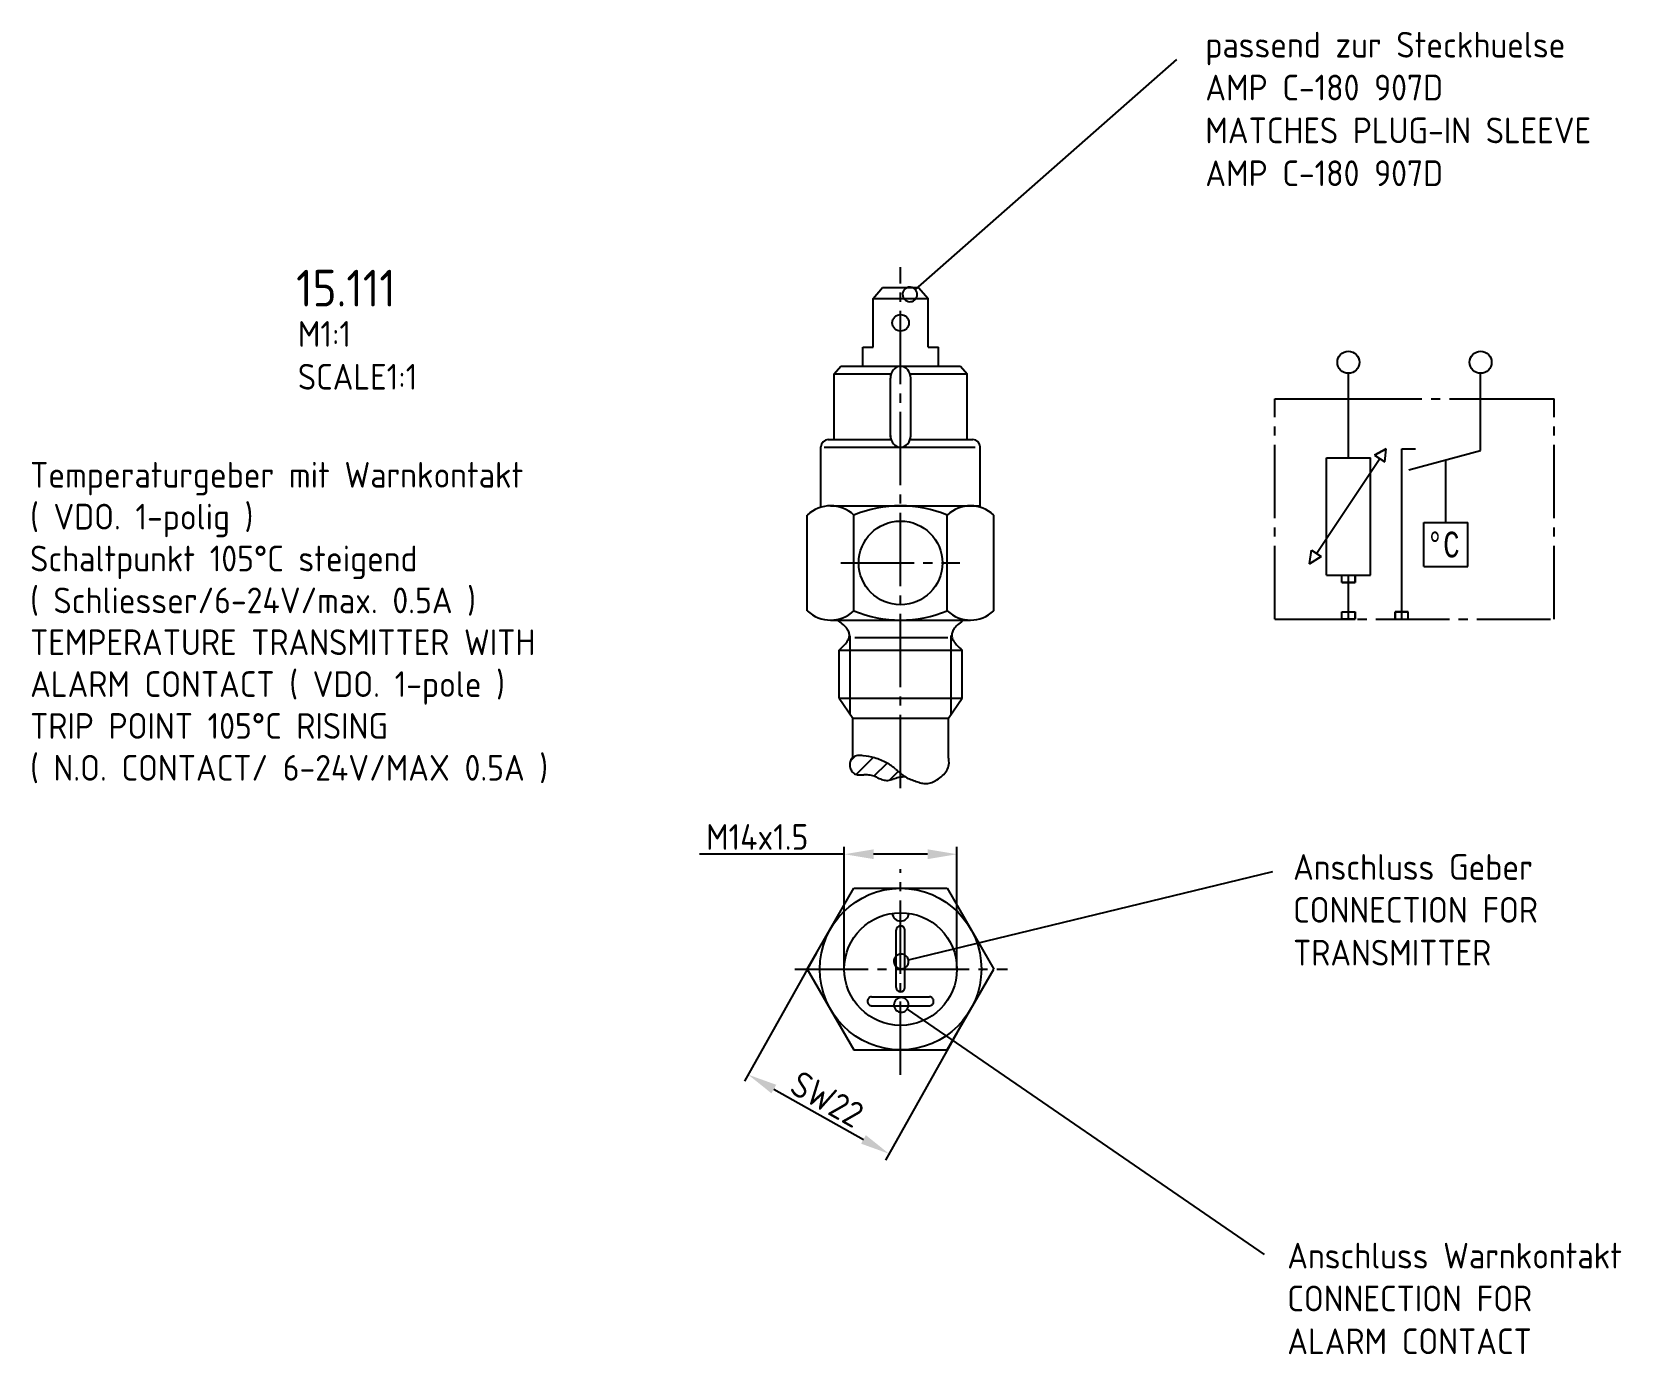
# Model space of a CAD drawing. Extents: x 138 to 6334, y 107 to 3959.
# Drawn here: x 6090.1 to 6306.5, y 1522.8 to 1702.9 of the extents above; entities that cross this region are included whole.
import ezdxf

# ---------------------------------------------------------------- set-up
doc = ezdxf.new("R2010")
doc.units = 0
doc.linetypes.add('GEN7', pattern=[13.75, 10, -1.25, 1.25, -1.25])
doc.layers.get('0').update_dxf_attribs({"linetype": 'CONTINUOUS'})
doc.layers.get('DEFPOINTS').update_dxf_attribs({"linetype": 'CONTINUOUS'})
for name, color, linetype in [('06_020-7', 4, 'GEN7'), ('15_108-6', 2, 'CONTINUOUS'), ('15_108-7', 4, 'GEN7'), ('15_111-0', 7, 'CONTINUOUS'), ('15_111-4', 3, 'CONTINUOUS'), ('15_111-8', 1, 'CONTINUOUS'), ('5', 3, 'CONTINUOUS'), ('6', 2, 'CONTINUOUS'), ('RASTER-6', 2, 'CONTINUOUS'), ('WV-0', 7, 'CONTINUOUS')]:
    doc.layers.add(name, color=color, linetype=linetype)
doc.styles.add('MONOTXT', font='monotxt')
doc.styles.get("Standard").update_dxf_attribs({"font": 'geniso.shx'})
doc.dimstyles.new('GEN-ISO', dxfattribs={"dimscale": 5, "dimtxt": 3.5, "dimasz": 4, "dimexe": 1, "dimexo": 0, "dimgap": 0.6, "dimtad": 1, "dimtxsty": 'STANDARD', "dimcen": 0, "dimclrd": 256, "dimclre": 256, "dimclrt": 2, "dimazin": 3, "dimtp": 0.1, "dimtm": 0.1, "dimtfac": 0.71, "dimtdec": 3, "dimtmove": 0, "dimatfit": 3, "dimtzin": 0})

# ---------------------------------------------------------------- blocks, each defined once
blk = doc.blocks.new('*D67')
at = {"linetype": 'BYBLOCK'}
for p, q in [((6200.712099, 1590.868983), (6181.017124, 1590.868983)), ((6200.712099, 1575.2313), (6200.712099, 1591.868983)), ((6212.056099, 1590.868983), (6204.712099, 1590.868983)), ((6216.056099, 1575.2313), (6216.056099, 1591.868983))]:
    blk.add_line(p, q, dxfattribs=at)
for points in [[(6204.712099, 1591.535649), (6204.712099, 1590.202316), (6200.712099, 1590.868983)], [(6212.056099, 1591.535649), (6212.056099, 1590.202316), (6216.056099, 1590.868983)]]:
    blk.add_solid(points, dxfattribs=at)
at = {"layer": 'DEFPOINTS', "color": 0, "linetype": 'BYBLOCK'}
for p in [(6200.712099, 1590.868983), (6200.712099, 1575.2313), (6216.056099, 1575.2313)]:
    blk.add_point(p, dxfattribs=at)
at = {"color": 2, "linetype": 'BYBLOCK', "insert": (6188.864612, 1593.218983), "char_height": 3.5, "attachment_point": 5}
blk.add_mtext('M14x1.5', dxfattribs=at)
blk = doc.blocks.new('*D68')
at = {"linetype": 'BYBLOCK'}
for p, q in [((6196.954349, 1577.434851), (6187.14758, 1559.976084)), ((6216.136398, 1566.660096), (6206.329628, 1549.201329)), ((6191.124796, 1558.889001), (6203.331888, 1552.032151))]:
    blk.add_line(p, q, dxfattribs=at)
for points in [[(6191.451288, 1559.470247), (6190.798304, 1558.307755), (6187.637318, 1560.847954)], [(6203.65838, 1552.613398), (6203.005396, 1551.450905), (6206.819366, 1550.073199)]]:
    blk.add_solid(points, dxfattribs=at)
at = {"layer": 'DEFPOINTS', "color": 0, "linetype": 'BYBLOCK'}
for p in [(6196.954349, 1577.434851), (6216.136398, 1566.660096), (6206.819366, 1550.073199)]:
    blk.add_point(p, dxfattribs=at)
at = {"color": 2, "linetype": 'BYBLOCK', "insert": (6198.379395, 1557.50977), "char_height": 3.5, "attachment_point": 5, "rotation": 330.67664721}
blk.add_mtext('SW22', dxfattribs=at)
blk = doc.blocks.new('*X113')
at = {"color": 0, "linetype": 'CONTINUOUS'}
for p, q in [((6201.545576, 1603.583731), (6202.194964, 1604.23312)), ((6202.350241, 1601.736745), (6204.644669, 1604.031174)), ((6204.753312, 1601.488166), (6206.54243, 1603.277284)), ((6206.871489, 1600.954693), (6208.063224, 1602.146428))]:
    blk.add_line(p, q, dxfattribs=at)

msp = doc.modelspace()

# ---------------------------------------------------------------- linework, layer by layer
at = {"layer": '06_020-7'}
for p, q in [((6208.384099, 1599.8563), (6208.384099, 1670.8263)), ((6259.36623, 1652.867307), (6269.36623, 1652.867307)), ((6259.36623, 1622.867307), (6259.36623, 1652.867307)), ((6297.36623, 1622.867307), (6297.36623, 1652.867307)), ((6200.228099, 1630.5333), (6216.465099, 1630.5333)), ((6259.36623, 1622.867307), (6297.36623, 1622.867307)), ((6208.384099, 1560.8253), (6208.384099, 1588.8493)), ((6193.972099, 1575.2313), (6222.945099, 1575.2313))]:
    msp.add_line(p, q, dxfattribs=at)
at = {"layer": '15_108-6'}
for p, q in [((6279.61423, 1633.038307), (6279.61423, 1636.038307)), ((6266.36623, 1628.867307), (6272.36623, 1628.867307))]:
    msp.add_line(p, q, dxfattribs=at)
at = {"layer": '15_108-7'}
for p, q in [((6269.36623, 1652.867307), (6287.36623, 1652.867307)), ((6287.36623, 1652.867307), (6297.36623, 1652.867307))]:
    msp.add_line(p, q, dxfattribs=at)
at = {"layer": '15_111-0'}
for p, q in [((6204.643099, 1666.5453), (6205.922099, 1668.0343)), ((6204.643099, 1659.9163), (6204.643099, 1666.5453)), ((6204.643099, 1666.5453), (6212.124099, 1666.5453)), ((6205.922099, 1668.0343), (6210.845099, 1668.0343)), ((6210.845099, 1668.0343), (6212.124099, 1666.5453)), ((6212.124099, 1659.9163), (6212.124099, 1666.5453)), ((6203.237099, 1659.9163), (6204.643099, 1659.9163)), ((6203.237099, 1657.3093), (6203.237099, 1659.9163)), ((6212.124099, 1659.9163), (6213.530099, 1659.9163)), ((6213.530099, 1657.3093), (6213.530099, 1659.9163)), ((6199.337099, 1656.2663), (6200.232099, 1657.3093)), ((6199.337099, 1656.2663), (6207.095099, 1656.2663)), ((6199.337099, 1647.3283), (6199.337099, 1656.2663)), ((6200.232099, 1657.3093), (6216.535099, 1657.3093)), ((6207.009099, 1647.7013), (6207.009099, 1655.7073)), ((6209.672099, 1656.2663), (6217.431099, 1656.2663)), ((6209.758099, 1647.7013), (6209.758099, 1655.7073)), ((6216.535099, 1657.3093), (6217.431099, 1656.2663)), ((6217.431099, 1647.3283), (6217.431099, 1656.2663)), ((6198.546099, 1647.3283), (6207.095099, 1647.3283)), ((6209.672099, 1647.3283), (6218.220099, 1647.3283)), ((6197.546099, 1638.1263), (6197.546099, 1646.3283)), ((6219.221099, 1638.1263), (6219.221099, 1646.3283)), ((6266.36623, 1628.867307), (6266.36623, 1644.867307)), ((6266.36623, 1644.867307), (6272.36623, 1644.867307)), ((6272.36623, 1628.867307), (6272.36623, 1644.867307)), ((6272.92123, 1645.211307), (6274.50423, 1646.074307)), ((6274.50423, 1646.074307), (6272.92123, 1645.211307)), ((6272.92123, 1645.211307), (6274.31623, 1644.281307)), ((6272.92123, 1645.211307), (6274.31623, 1644.281307)), ((6274.31623, 1644.281307), (6274.50423, 1646.074307)), ((6274.31623, 1644.281307), (6274.50423, 1646.074307)), ((6277.57023, 1643.233307), (6287.36623, 1645.857307)), ((6195.682099, 1624.0163), (6195.682099, 1637.0503)), ((6198.857099, 1638.3163), (6219.221099, 1638.3163)), ((6202.033099, 1624.0163), (6202.033099, 1637.0503)), ((6214.734099, 1624.0163), (6214.734099, 1637.0503)), ((6221.085099, 1624.0163), (6221.085099, 1637.0503)), ((6279.61423, 1630.038307), (6279.61423, 1636.038307)), ((6279.61423, 1636.038307), (6285.61423, 1636.038307)), ((6285.61423, 1630.038307), (6285.61423, 1636.038307)), ((6264.07623, 1630.432307), (6264.35623, 1632.251307)), ((6264.07623, 1630.432307), (6264.35623, 1632.251307)), ((6264.35623, 1632.251307), (6265.00223, 1631.821307)), ((6264.35623, 1632.251307), (6265.64823, 1631.390307)), ((6264.07623, 1630.432307), (6265.64823, 1631.390307)), ((6265.64823, 1631.390307), (6264.07623, 1630.432307)), ((6265.00223, 1631.821307), (6265.64823, 1631.390307)), ((6279.61423, 1630.038307), (6285.61423, 1630.038307)), ((6266.36623, 1628.867307), (6272.36623, 1628.867307)), ((6198.857099, 1622.7503), (6217.910099, 1622.7503)), ((6202.165099, 1620.3663), (6214.826099, 1620.3663)), ((6200.004099, 1618.6533), (6216.763099, 1618.6533)), ((6200.004099, 1612.0993), (6200.004099, 1618.6533)), ((6216.763099, 1612.0993), (6216.763099, 1618.6533)), ((6200.004099, 1612.0993), (6201.866099, 1609.4183)), ((6200.004099, 1612.0993), (6216.763099, 1612.0993)), ((6214.901099, 1609.4183), (6216.763099, 1612.0993)), ((6201.866099, 1609.4183), (6214.901099, 1609.4183)), ((6201.866099, 1604.0553), (6201.866099, 1609.4183)), ((6214.901099, 1604.0553), (6214.901099, 1609.4183)), ((6195.682099, 1575.2313), (6202.033099, 1586.2313)), ((6202.033099, 1586.2313), (6214.734099, 1586.2313)), ((6214.734099, 1586.2313), (6221.085099, 1575.2313)), ((6207.784099, 1572.7153), (6207.784099, 1580.5153)), ((6208.984099, 1572.7153), (6208.984099, 1580.5153)), ((6195.682099, 1575.2313), (6202.033099, 1564.2313)), ((6214.734099, 1564.2313), (6221.085099, 1575.2313)), ((6204.428099, 1571.4403), (6212.341099, 1571.4403)), ((6204.428099, 1570.2403), (6212.341099, 1570.2403)), ((6202.033099, 1564.2313), (6214.734099, 1564.2313))]:
    msp.add_line(p, q, dxfattribs=at)
for centre, radius in [((6208.384099, 1663.2303), 1.127), ((6208.384099, 1630.5333), 5.698), ((6208.384099, 1575.2313), 11), ((6208.384099, 1575.2313), 7.672)]:
    msp.add_circle(centre, radius, dxfattribs=at)
for centre, radius, start, end in [((6208.749613, 1655.726582), 1.74062, 140.262965, 180.634725), ((6208.40534, 1656.023214), 1.286278, 90.990745, 140.620419), ((6208.36194, 1656.023714), 1.28576, 39.427376, 89.05705), ((6208.015725, 1655.725722), 1.742471, 359.394229, 39.765989), ((6198.546099, 1646.3283), 1, 90, 180), ((6208.750113, 1647.869378), 1.741106, 179.410209, 219.781969), ((6208.017585, 1647.868018), 1.74062, 320.262965, 0.634725), ((6218.221099, 1646.3283), 1, 0, 90), ((6208.405259, 1647.571885), 1.28576, 219.427376, 269.05705), ((6208.36294, 1647.571885), 1.28576, 270.94295, 320.572624), ((6198.857099, 1633.7013), 4.615, 46.521, 133.479), ((6208.384099, 1621.7563), 16.56, 67.449, 112.551), ((6217.910099, 1633.7013), 4.615, 46.521, 133.479), ((6198.857099, 1627.3653), 4.615, 226.521, 313.479), ((6208.384099, 1639.3103), 16.56, 247.449, 292.551), ((6217.910099, 1627.3653), 4.615, 226.521, 313.479), ((6197.709795, 1619.057428), 4.215159, 37.651716, 61.174626), ((6199.303207, 1620.307361), 2.190119, 22.806622, 37.226102), ((6200.1657, 1620.6702), 1.254413, 359.730503, 22.799767), ((6216.601498, 1620.6702), 1.254413, 157.200233, 180.269497), ((6217.463991, 1620.307361), 2.190119, 142.773898, 157.193378), ((6219.057403, 1619.057428), 4.215159, 118.825374, 142.348284), ((6190.032729, 1629.36967), 14.637923, 312.937575, 317.062425), ((6198.086105, 1621.934627), 3.677566, 316.395582, 328.30238), ((6200.075921, 1620.717808), 1.345243, 327.86744, 357.720434), ((6216.691277, 1620.717808), 1.345243, 182.279566, 212.13256), ((6218.681093, 1621.934627), 3.677566, 211.69762, 223.604418), ((6226.734469, 1629.36967), 14.637923, 222.937575, 227.062425), ((6208.384099, 1582.9023), 1.133, 184.234, 355.766), ((6208.384099, 1580.5153), 0.6, 90, 180), ((6208.384099, 1580.5153), 0.6, 0, 90), ((6204.513573, 1570.845186), 0.631493, 138.296904, 180.443336), ((6204.432192, 1570.918069), 0.522247, 90.44904, 138.326986), ((6208.384099, 1572.7153), 0.6, 180, 270), ((6208.384099, 1572.7153), 0.6, 270, 0), ((6212.337006, 1570.918069), 0.522247, 41.673014, 89.55096), ((6212.255125, 1570.846484), 0.631004, 359.438494, 41.584926), ((6204.512276, 1570.835914), 0.630192, 179.601209, 221.747641), ((6204.433318, 1570.763031), 0.522757, 221.550008, 269.427953), ((6212.33588, 1570.763031), 0.522757, 270.572047, 318.449992), ((6212.256423, 1570.834616), 0.629702, 318.370739, 0.517171)]:
    msp.add_arc(centre, radius, start, end, dxfattribs=at)
at = {"layer": '15_111-4'}
for p, q in [((6269.36623, 1644.867307), (6269.36623, 1656.367307)), ((6287.36623, 1645.857307), (6287.36623, 1656.367307)), ((6197.960099, 1646.2863), (6218.551099, 1646.2863)), ((6276.61423, 1646.085307), (6278.50623, 1646.085307)), ((6276.61423, 1622.867307), (6276.61423, 1646.085307)), ((6266.36623, 1633.867307), (6272.36623, 1642.867307)), ((6272.36623, 1642.867307), (6273.61923, 1644.746307)), ((6282.61423, 1636.038307), (6282.61423, 1644.503307)), ((6265.00223, 1631.821307), (6266.36623, 1633.867307)), ((6269.36623, 1626.867307), (6269.36623, 1628.867307)), ((6269.36623, 1622.867307), (6269.36623, 1626.867307)), ((6201.504099, 1609.9393), (6201.504099, 1620.5903)), ((6215.263099, 1609.9393), (6215.263099, 1620.6643))]:
    msp.add_line(p, q, dxfattribs=at)
for centre in [(6269.36623, 1657.867307), (6287.36623, 1657.867307)]:
    msp.add_circle(centre, 1.5, dxfattribs=at)
for centre, radius, start, end in [((6202.528935, 1603.260071), 1.035249, 129.811746, 161.690188), ((6202.598001, 1603.094715), 1.207644, 94.079011, 127.304991), ((6202.801933, 1600.799387), 3.511893, 82.141583, 94.733967), ((6201.875456, 1592.642594), 11.720422, 75.317723, 83.106948), ((6202.883482, 1596.84487), 7.400421, 60.88644, 74.620961), ((6212.150081, 1603.399543), 2.828094, 353.51848, 13.407333), ((6203.0172, 1603.093594), 1.5511, 161.518121, 185.041032), ((6203.134396, 1603.079769), 1.666802, 184.21362, 206.375051), ((6202.709996, 1602.861723), 1.189734, 206.047065, 234.321446), ((6202.671208, 1602.844527), 1.153343, 235.388489, 257.322851), ((6202.885022, 1603.831068), 2.162772, 257.532203, 269.896083), ((6202.924078, 1612.921439), 11.253221, 269.78117, 272.302083), ((6203.57278, 1596.221165), 5.459679, 86.794203, 92.064485), ((6203.680472, 1598.556977), 3.121585, 72.635672, 86.370193), ((6202.540353, 1595.227072), 6.640669, 65.406045, 71.821496), ((6202.831144, 1596.788425), 7.475221, 48.839662, 60.74646), ((6235.925903, 1634.686986), 42.83943, 228.876527, 230.022433), ((6211.698945, 1605.810957), 5.146337, 230.161944, 239.553192), ((6210.169697, 1605.937418), 5.864955, 302.687428, 312.078676), ((6212.062023, 1603.891297), 3.07831, 311.458426, 328.15917), ((6212.88541, 1603.34673), 2.091726, 328.932494, 352.682158), ((6207.634551, 1606.327292), 5.572681, 245.279491, 252.610849), ((6206.540533, 1602.907131), 1.981994, 253.243035, 272.676886), ((6206.406119, 1603.953617), 3.034817, 274.289274, 288.480462), ((6211.244703, 1589.393445), 12.308282, 104.691721, 108.358338), ((6208.82351, 1598.543658), 2.843261, 84.599702, 104.261074), ((6211.700989, 1605.954644), 5.271724, 240.325412, 248.572443), ((6215.743959, 1616.139774), 16.229912, 248.421904, 251.17197), ((6213.218547, 1608.383109), 8.074063, 250.369935, 255.640218), ((6211.86118, 1603.066592), 2.58701, 255.560717, 271.349328), ((6211.832965, 1602.641614), 2.163151, 272.361587, 292.022958), ((6211.132825, 1604.346025), 4.005747, 292.165077, 303.386075)]:
    msp.add_arc(centre, radius, start, end, dxfattribs=at)
at = {"layer": '5'}
for points in [[(6210.406424, 1667.766742, 1), (6208.904804, 1666.445706, 1), (6210.406424, 1667.766742), (6246.019973, 1699.097406)], [(6209.441776, 1576.502247, 1), (6207.497886, 1576.031832, 1), (6209.441776, 1576.502247), (6259.063708, 1588.510588)], [(6209.293889, 1569.776242, 1), (6207.645772, 1570.909252, 1), (6209.293889, 1569.776242), (6257.877924, 1536.376798)]]:
    msp.add_lwpolyline(points, format="xyb", dxfattribs=at)
at = {"layer": 'WV-0'}
for p, q in [((6268.46623, 1627.867307), (6268.46623, 1628.867307)), ((6268.46623, 1628.867307), (6270.26623, 1628.867307)), ((6268.46623, 1627.867307), (6268.46623, 1628.867307)), ((6268.46623, 1628.867307), (6270.26623, 1628.867307)), ((6268.46623, 1627.867307), (6270.26623, 1627.867307)), ((6270.26623, 1627.867307), (6268.46623, 1627.867307)), ((6270.26623, 1627.867307), (6270.26623, 1628.867307)), ((6270.26623, 1628.867307), (6270.26623, 1627.867307)), ((6268.46623, 1622.867307), (6268.46623, 1623.867307)), ((6268.46623, 1623.867307), (6270.26623, 1623.867307)), ((6268.46623, 1622.867307), (6268.46623, 1623.867307)), ((6268.46623, 1623.867307), (6270.26623, 1623.867307)), ((6270.26623, 1622.867307), (6270.26623, 1623.867307)), ((6270.26623, 1623.867307), (6270.26623, 1622.867307)), ((6275.71423, 1622.867307), (6275.71423, 1623.867307)), ((6275.71423, 1623.867307), (6277.51423, 1623.867307)), ((6277.51423, 1623.867307), (6275.71423, 1623.867307)), ((6275.71423, 1623.867307), (6275.71423, 1622.867307)), ((6277.51423, 1622.867307), (6277.51423, 1623.867307)), ((6277.51423, 1622.867307), (6277.51423, 1623.867307)), ((6268.46623, 1622.867307), (6270.26623, 1622.867307)), ((6270.26623, 1622.867307), (6268.46623, 1622.867307)), ((6275.71423, 1622.867307), (6277.51423, 1622.867307)), ((6275.71423, 1622.867307), (6277.51423, 1622.867307))]:
    msp.add_line(p, q, dxfattribs=at)

# ---------------------------------------------------------------- block references
at = {"layer": '15_111-8', "linetype": 'CONTINUOUS'}
msp.add_blockref('*X113', (0, 0), dxfattribs=at)

# ---------------------------------------------------------------- texts
at = {"layer": '15_108-6', "style": 'MONOTXT', "width": 0.743}
msp.add_text('%%dC', height=3.5, dxfattribs=at).set_placement((6280.01423, 1631.288307))
at = {"layer": '6'}
for s, p in [('Temperaturgeber mit Warnkontakt', (6089.86104, 1640.786607)), ('( VDO. 1-polig )', (6089.86104, 1635.086607)), ('Schaltpunkt 105°C steigend', (6089.86104, 1629.386607)), ('( Schliesser/6-24V/max. 0.5A )', (6089.86104, 1623.686607)), ('TEMPERATURE TRANSMITTER WITH', (6089.86104, 1617.986607)), ('ALARM CONTACT ( VDO. 1-pole )', (6089.86104, 1612.286607)), ('TRIP POINT 105°C RISING', (6089.86104, 1606.586607)), ('( N.O. CONTACT/ 6-24V/MAX 0.5A )', (6089.86104, 1600.886607))]:
    msp.add_text(s, height=3.5, dxfattribs=at).set_placement(p)
at = {"layer": '6', "char_height": 3.5, "attachment_point": 1}
for s, insert, width in [('{passend zur Steckhuelse}\\P{AMP C-180 907D}\\P{MATCHES PLUG-IN SLEEVE}\\P{AMP C-180 907D}', (6249.879596, 1702.853387), 104.31398), ('{M1:1}\\P{SCALE1:1}', (6126.317973, 1663.469854), 39.8105)]:
    msp.add_mtext(s, dxfattribs=dict(at, insert=insert, width=width))
at = {"layer": '6', "color": 7, "insert": (6126.074922, 1670.45541), "char_height": 5, "width": 130.645587, "attachment_point": 1}
msp.add_mtext('{15.111}', dxfattribs=at)
at = {"layer": 'RASTER-6', "char_height": 3.5, "attachment_point": 1}
for s, insert, width in [('{Anschluss Geber}\\P{CONNECTION FOR TRANSMITTER}', (6261.830569, 1590.880301), 46.245971), ('{Anschluss Warnkontakt}\\P{CONNECTION FOR ALARM CONTACT}', (6261.04003, 1537.95661), 47.431771)]:
    msp.add_mtext(s, dxfattribs=dict(at, insert=insert, width=width))

# ---------------------------------------------------------------- dimensions: what is measured, and where the dimension line sits
at = {"layer": '5'}
dim = msp.add_linear_dim(base=(6200.712099, 1590.868983), p1=(6216.056099, 1575.2313), p2=(6200.712099, 1575.2313), text='M14x1.5', dimstyle='GEN-ISO', override={"dimscale": 1, "dimpost": '<>'}, dxfattribs=at)
dim.commit()
dim.dimension.update_dxf_attribs({"geometry": '*D67', "text_midpoint": (6188.864612, 1593.218983)})
dim = msp.add_aligned_dim(p1=(6196.954349, 1577.434851), p2=(6216.136398, 1566.660096), distance=-19.024517, text='SW22', dimstyle='GEN-ISO', override={"dimscale": 1, "dimpost": '<>'}, dxfattribs=at)
dim.commit()
dim.dimension.update_dxf_attribs({"geometry": '*D68', "text_midpoint": (6198.379395, 1557.50977)})

doc.saveas('drawing.dxf')
